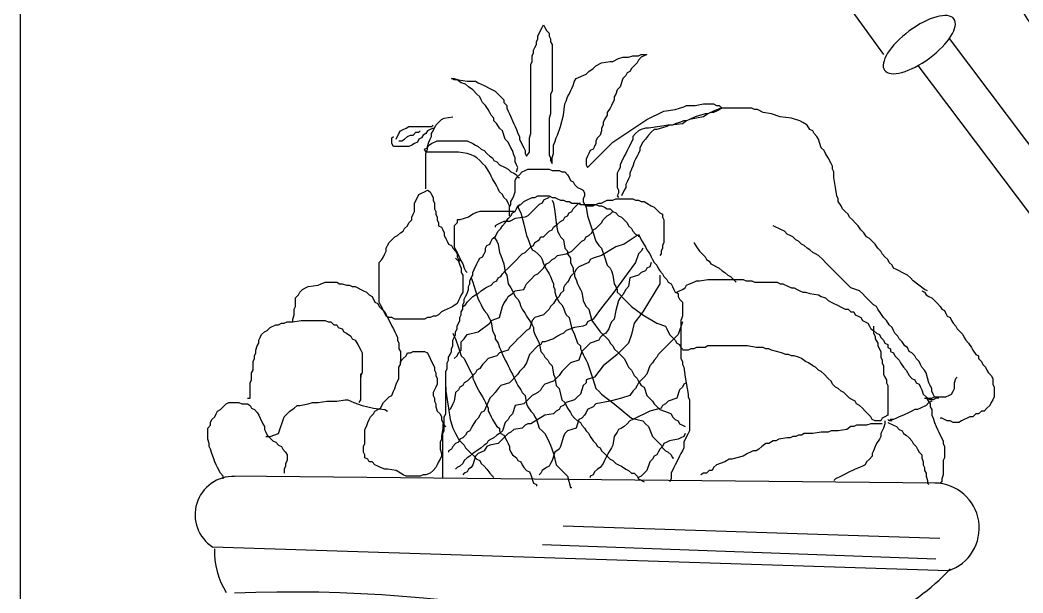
# Model space of a CAD drawing. Header units: millimetres. Extents: x 740 to 5908, y 1492 to 3373.
# Drawn here: x 5864.54 to 5878.74, y 2012.41 to 2020.53 of the extents above; entities that cross this region are included whole.
import ezdxf

# ---------------------------------------------------------------- set-up
doc = ezdxf.new("R2010")
doc.units = ezdxf.units.MM

# ---------------------------------------------------------------- blocks, each defined once
blk = doc.blocks.new('A$C538B1272')
for p, q in [((21.859, 49.687), (23.111, 52.919)), ((18.31, 42.39), (21.963, 50.104)), ((19.771, 48.019), (20.397, 50.521)), ((21.754, 46.873), (23.32, 49.479)), ((17.475, 42.599), (19.98, 48.541)), ((17.058, 42.911), (17.788, 47.185)), ((19.771, 42.182), (22.172, 46.873)), ((16.432, 42.703), (16.327, 45.1)), ((20.397, 41.973), (21.963, 44.579)), ((15.91, 42.494), (15.492, 44.162)), ((21.024, 41.243), (21.963, 42.182)), ((7.208, 17.027), (0, 0.584)), ((8.28, 16.929), (0.097, 0))]:
    blk.add_line(p, q)
for centre, radius, start, end in [((17.777, 41.988), 3.649, 160.2049, 211.2294), ((14.645, 41.967), 1.6, 290.14187, 43.81282), ((13.721, 43.064), 3.905, 311.3957, 0.99638), ((16.893, 41.573), 1.87, 131.58132, 224.11102), ((17.926, 40.954), 2.077, 98.95694, 210.28646), ((15.21, 43.378), 3.761, 285.79879, 338.94308), ((18.436, 40.589), 1.72, 78.9415, 198.4862), ((19.359, 40.827), 1.87, 131.58132, 224.11102), ((17.112, 41.221), 1.6, 290.14187, 43.81282), ((20.392, 40.208), 2.077, 98.95694, 210.28646), ((16.187, 42.317), 3.905, 311.3957, 0.99638), ((17.677, 42.631), 3.761, 285.79879, 338.94308), ((20.903, 39.842), 1.72, 78.9415, 198.4862), ((18.8, 44.305), 5.458, 285.86962, 325.88695), ((16.044, 39.513), 1.87, 131.58132, 224.11102), ((13.796, 39.907), 1.6, 290.14187, 43.81282), ((17.077, 38.894), 2.077, 98.95694, 210.28646), ((12.872, 41.004), 3.905, 311.3957, 0.99638), ((16.107, 38.757), 3.649, 160.2049, 211.2294), ((14.361, 41.318), 3.761, 285.79879, 338.94308), ((17.587, 38.529), 1.72, 78.9415, 198.4862), ((18.51, 38.767), 1.87, 131.58132, 224.11102), ((16.263, 39.161), 1.6, 290.14187, 43.81282), ((19.543, 38.148), 2.077, 98.95694, 210.28646), ((15.338, 40.257), 3.905, 311.3957, 0.99638), ((16.828, 40.571), 3.761, 285.79879, 338.94308), ((20.054, 37.782), 1.72, 78.9415, 198.4862), ((12.765, 37.514), 1.6, 290.14187, 43.81282), ((16.045, 36.501), 2.077, 98.95694, 210.28646), ((11.84, 38.611), 3.905, 311.3957, 0.99638), ((14.307, 37.864), 3.905, 311.3957, 0.99638), ((17.548, 41.282), 5.458, 285.86962, 325.88695), ((13.33, 38.925), 3.761, 285.79879, 338.94308), ((16.556, 36.136), 1.72, 78.9415, 198.4862), ((15.231, 36.767), 1.6, 290.14187, 43.81282), ((18.512, 35.755), 2.077, 98.95694, 210.28646), ((14.751, 35.734), 3.649, 160.2049, 211.2294), ((15.797, 38.178), 3.761, 285.79879, 338.94308), ((19.023, 35.389), 1.72, 78.9415, 198.4862), ((13.698, 34.393), 1.87, 131.58132, 224.11102), ((11.45, 34.787), 1.6, 290.14187, 43.81282), ((10.526, 35.884), 3.905, 311.3957, 0.99638), ((12.016, 36.198), 3.761, 285.79879, 338.94308), ((15.241, 33.409), 1.72, 78.9415, 198.4862), ((16.164, 33.646), 1.87, 131.58132, 224.11102), ((13.917, 34.04), 1.6, 290.14187, 43.81282), ((17.197, 33.028), 2.077, 98.95694, 210.28646), ((12.992, 35.137), 3.905, 311.3957, 0.99638), ((14.482, 35.451), 3.761, 285.79879, 338.94308), ((17.708, 32.662), 1.72, 78.9415, 198.4862), ((15.878, 37.737), 5.458, 285.86962, 325.88695), ((13.603, 32.502), 3.649, 160.2049, 211.2294), ((12.849, 32.333), 1.87, 131.58132, 224.11102), ((10.601, 32.727), 1.6, 290.14187, 43.81282), ((13.882, 31.714), 2.077, 98.95694, 210.28646), ((9.677, 33.824), 3.905, 311.3957, 0.99638), ((11.166, 34.138), 3.761, 285.79879, 338.94308), ((14.392, 31.349), 1.72, 78.9415, 198.4862), ((15.315, 31.586), 1.87, 131.58132, 224.11102), ((13.068, 31.98), 1.6, 290.14187, 43.81282), ((16.348, 30.968), 2.077, 98.95694, 210.28646), ((12.143, 33.077), 3.905, 311.3957, 0.99638), ((16.859, 30.602), 1.72, 78.9415, 198.4862), ((8.645, 31.431), 3.905, 311.3957, 0.99638), ((13.633, 33.391), 3.761, 285.79879, 338.94308), ((14.626, 34.714), 5.458, 285.86962, 325.88695), ((12.142, 29.792), 3.649, 160.2049, 211.2294), ((11.818, 29.94), 1.87, 131.58132, 224.11102), ((9.57, 30.334), 1.6, 290.14187, 43.81282), ((12.85, 29.321), 2.077, 98.95694, 210.28646), ((10.135, 31.745), 3.761, 285.79879, 338.94308), ((13.361, 28.956), 1.72, 78.9415, 198.4862), ((14.284, 29.193), 1.87, 131.58132, 224.11102), ((12.037, 29.587), 1.6, 290.14187, 43.81282), ((15.317, 28.574), 2.077, 98.95694, 210.28646), ((11.112, 30.684), 3.905, 311.3957, 0.99638), ((12.602, 30.998), 3.761, 285.79879, 338.94308), ((15.828, 28.209), 1.72, 78.9415, 198.4862), ((10.968, 27.88), 1.87, 131.58132, 224.11102), ((8.721, 28.274), 1.6, 290.14187, 43.81282), ((12.001, 27.261), 2.077, 98.95694, 210.28646), ((7.796, 29.371), 3.905, 311.3957, 0.99638), ((13.791, 32.421), 5.458, 285.86962, 325.88695), ((9.286, 29.685), 3.761, 285.79879, 338.94308), ((12.512, 26.896), 1.72, 78.9415, 198.4862), ((13.435, 27.133), 1.87, 131.58132, 224.11102), ((14.468, 26.515), 2.077, 98.95694, 210.28646), ((10.263, 28.624), 3.905, 311.3957, 0.99638), ((10.785, 26.769), 3.649, 160.2049, 211.2294), ((14.978, 26.149), 1.72, 78.9415, 198.4862), ((11.753, 28.938), 3.761, 285.79879, 338.94308), ((10.004, 25.218), 1.87, 131.58132, 224.11102), ((7.756, 25.612), 1.6, 290.14187, 43.81282), ((11.037, 24.6), 2.077, 98.95694, 210.28646), ((6.832, 26.709), 3.905, 311.3957, 0.99638), ((12.539, 29.398), 5.458, 285.86962, 325.88695), ((11.547, 24.234), 1.72, 78.9415, 198.4862), ((12.47, 24.472), 1.87, 131.58132, 224.11102), ((10.223, 24.866), 1.6, 290.14187, 43.81282), ((13.503, 23.853), 2.077, 98.95694, 210.28646), ((9.298, 25.962), 3.905, 311.3957, 0.99638), ((8.322, 27.023), 3.761, 285.79879, 338.94308), ((14.014, 23.487), 1.72, 78.9415, 198.4862), ((9.637, 23.537), 3.649, 160.2049, 211.2294), ((9.155, 23.158), 1.87, 131.58132, 224.11102), ((6.907, 23.552), 1.6, 290.14187, 43.81282), ((10.188, 22.54), 2.077, 98.95694, 210.28646), ((5.983, 24.649), 3.905, 311.3957, 0.99638), ((10.788, 26.276), 3.761, 285.79879, 338.94308), ((10.698, 22.174), 1.72, 78.9415, 198.4862), ((11.621, 22.412), 1.87, 131.58132, 224.11102), ((9.374, 22.806), 1.6, 290.14187, 43.81282), ((12.654, 21.793), 2.077, 98.95694, 210.28646), ((8.449, 23.903), 3.905, 311.3957, 0.99638), ((7.472, 24.963), 3.761, 285.79879, 338.94308), ((13.165, 21.427), 1.72, 78.9415, 198.4862), ((9.939, 24.216), 3.761, 285.79879, 338.94308), ((10.869, 25.853), 5.458, 285.86962, 325.88695), ((8.123, 20.765), 1.87, 131.58132, 224.11102), ((5.876, 21.159), 1.6, 290.14187, 43.81282), ((9.156, 20.146), 2.077, 98.95694, 210.28646), ((4.951, 22.256), 3.905, 311.3957, 0.99638), ((8.28, 20.514), 3.649, 160.2049, 211.2294), ((6.441, 22.57), 3.761, 285.79879, 338.94308), ((9.667, 19.781), 1.72, 78.9415, 198.4862), ((10.59, 20.019), 1.87, 131.58132, 224.11102), ((8.342, 20.413), 1.6, 290.14187, 43.81282), ((11.623, 19.4), 2.077, 98.95694, 210.28646), ((7.418, 21.509), 3.905, 311.3957, 0.99638), ((12.134, 19.034), 1.72, 78.9415, 198.4862), ((7.274, 18.705), 1.87, 131.58132, 224.11102), ((5.027, 19.099), 1.6, 290.14187, 43.81282), ((8.307, 18.086), 2.077, 98.95694, 210.28646), ((4.102, 20.196), 3.905, 311.3957, 0.99638), ((8.908, 21.823), 3.761, 285.79879, 338.94308), ((8.818, 17.721), 1.72, 78.9415, 198.4862), ((9.741, 17.959), 1.87, 131.58132, 224.11102), ((7.493, 18.353), 1.6, 290.14187, 43.81282), ((10.774, 17.34), 2.077, 98.95694, 210.28646), ((6.569, 19.449), 3.905, 311.3957, 0.99638), ((9.616, 22.83), 5.458, 285.86962, 325.88695), ((5.592, 20.51), 3.761, 285.79879, 338.94308), ((11.284, 16.974), 1.72, 78.9415, 198.4862), ((8.059, 19.763), 3.761, 285.79879, 338.94308)]:
    blk.add_arc(centre, radius, start, end)
blk = doc.blocks.new('A$C1CEA1915')
blk.add_blockref('A$C538B1272', (0, 0))

msp = doc.modelspace()

# ---------------------------------------------------------------- linework, layer by layer
for p, q in [((5875.601, 2021.664), (5876.769, 2020.04)), ((5864.535, 2020.434), (5864.535, 2001.999)), ((5877.7, 2020.266), (5882.366, 2014.072)), ((5877.256, 2019.884), (5881.85, 2013.786)), ((5877.521, 2013.969), (5867.552, 2014.065)), ((5877.568, 2013.183), (5872.229, 2013.357)), ((5877.689, 2012.727), (5867.265, 2013.062)), ((5877.51, 2012.891), (5871.937, 2013.095))]:
    msp.add_line(p, q)
for points in [[(5871.57, 2018.378), (5871.59, 2018.439), (5871.57, 2018.479), (5871.55, 2018.519), (5871.55, 2018.579), (5871.53, 2018.619), (5871.51, 2018.679), (5871.49, 2018.719), (5871.45, 2018.8), (5871.41, 2018.84), (5871.37, 2018.96), (5871.329, 2019), (5871.289, 2019.06), (5871.249, 2019.1), (5871.249, 2019.14), (5871.209, 2019.181), (5871.189, 2019.221), (5871.169, 2019.261), (5871.129, 2019.321), (5871.088, 2019.361), (5871.068, 2019.401), (5871.048, 2019.441), (5871.008, 2019.481), (5870.948, 2019.541), (5870.888, 2019.582), (5870.848, 2019.622), (5870.787, 2019.642), (5870.727, 2019.682), (5870.687, 2019.682), (5870.647, 2019.702), (5870.687, 2019.702), (5870.747, 2019.682), (5870.868, 2019.662), (5870.988, 2019.662), (5871.028, 2019.642), (5871.068, 2019.622), (5871.109, 2019.602), (5871.189, 2019.562), (5871.229, 2019.541), (5871.269, 2019.521), (5871.309, 2019.481), (5871.349, 2019.441), (5871.39, 2019.401), (5871.39, 2019.361), (5871.43, 2019.321), (5871.43, 2019.281), (5871.45, 2019.241), (5871.47, 2019.201), (5871.49, 2019.16), (5871.51, 2019.1), (5871.53, 2019.06), (5871.55, 2019.02), (5871.57, 2018.98), (5871.59, 2018.92), (5871.61, 2018.88), (5871.61, 2018.84), (5871.63, 2018.8), (5871.671, 2018.719), (5871.691, 2018.679), (5871.691, 2018.639), (5871.711, 2018.599), (5871.751, 2018.659), (5871.751, 2018.86), (5871.771, 2018.92), (5871.771, 2019.902), (5871.791, 2019.943), (5871.791, 2020.023), (5871.811, 2020.063), (5871.811, 2020.103), (5871.831, 2020.143), (5871.851, 2020.183), (5871.851, 2020.223), (5871.871, 2020.263), (5871.871, 2020.303), (5871.891, 2020.344), (5871.932, 2020.424), (5871.952, 2020.464), (5871.972, 2020.424), (5871.992, 2020.384), (5872.032, 2020.344), (5872.032, 2020.303), (5872.052, 2020.263), (5872.052, 2020.223), (5872.072, 2020.183), (5872.072, 2019.521), (5872.052, 2019.481), (5872.052, 2019.201), (5872.032, 2019.14), (5872.032, 2018.619), (5872.052, 2018.579), (5872.052, 2018.539), (5872.072, 2018.499), (5872.072, 2018.579), (5872.092, 2018.639), (5872.092, 2018.759), (5872.112, 2018.8), (5872.132, 2018.86), (5872.152, 2018.9), (5872.193, 2019.02), (5872.233, 2019.181), (5872.253, 2019.341), (5872.273, 2019.381), (5872.293, 2019.441), (5872.313, 2019.481), (5872.333, 2019.521), (5872.353, 2019.562), (5872.373, 2019.602), (5872.393, 2019.662), (5872.413, 2019.702), (5872.554, 2019.762), (5872.594, 2019.802), (5872.654, 2019.842), (5872.694, 2019.882), (5872.775, 2019.922), (5872.895, 2019.943), (5872.935, 2019.943), (5873.016, 2019.983), (5873.076, 2020.003), (5873.156, 2020.003), (5873.216, 2020.023), (5873.297, 2020.023), (5873.337, 2020.043), (5873.417, 2020.043), (5873.377, 2020.023), (5873.337, 2020.003), (5873.297, 2019.963), (5873.277, 2019.922), (5873.237, 2019.882), (5873.196, 2019.842), (5873.176, 2019.802), (5873.136, 2019.782), (5873.116, 2019.742), (5873.076, 2019.702), (5873.036, 2019.582), (5872.996, 2019.541), (5872.976, 2019.481), (5872.955, 2019.441), (5872.955, 2019.401), (5872.915, 2019.321), (5872.895, 2019.281), (5872.855, 2019.221), (5872.855, 2019.181), (5872.815, 2019.12), (5872.795, 2019.08), (5872.795, 2019.04), (5872.775, 2019), (5872.775, 2018.96), (5872.755, 2018.9), (5872.715, 2018.86), (5872.694, 2018.82), (5872.694, 2018.779), (5872.674, 2018.739), (5872.654, 2018.699), (5872.614, 2018.679), (5872.594, 2018.639), (5872.574, 2018.599), (5872.554, 2018.559), (5872.554, 2018.479), (5872.574, 2018.439), (5872.614, 2018.479), (5872.654, 2018.519), (5872.775, 2018.639), (5872.815, 2018.679), (5872.935, 2018.8), (5873.176, 2018.96), (5873.417, 2019.12), (5873.658, 2019.241), (5873.819, 2019.261), (5873.939, 2019.301), (5873.979, 2019.321), (5874.1, 2019.321), (5874.22, 2019.341), (5874.361, 2019.341), (5874.401, 2019.321), (5874.441, 2019.321), (5874.481, 2019.281), (5874.401, 2019.241), (5874.361, 2019.221), (5874.321, 2019.221), (5874.28, 2019.201), (5874.22, 2019.16), (5874.019, 2019.12), (5873.979, 2019.1), (5873.919, 2019.06), (5873.758, 2019.04), (5873.718, 2019.04), (5873.598, 2019.02), (5873.437, 2019), (5873.397, 2019), (5873.337, 2018.98), (5873.297, 2018.96), (5873.257, 2018.92), (5873.216, 2018.88), (5873.216, 2018.84), (5873.196, 2018.8), (5873.156, 2018.719), (5873.136, 2018.679), (5873.116, 2018.639), (5873.096, 2018.599), (5873.056, 2018.519), (5873.036, 2018.479), (5873.036, 2018.439), (5873.016, 2018.398), (5872.996, 2018.358), (5872.996, 2018.158), (5873.016, 2018.118), (5873.016, 2018.078), (5872.996, 2018.038), (5873.016, 2018.017)], [(5877.392, 2016.694), (5877.352, 2016.714), (5877.191, 2016.834), (5877.151, 2016.875), (5877.111, 2016.915), (5877.071, 2016.935), (5877.031, 2016.955), (5876.991, 2016.975), (5876.951, 2016.995), (5876.91, 2017.015), (5876.89, 2017.055), (5876.85, 2017.095), (5876.83, 2017.135), (5876.79, 2017.175), (5876.75, 2017.215), (5876.73, 2017.256), (5876.69, 2017.296), (5876.649, 2017.356), (5876.569, 2017.436), (5876.529, 2017.456), (5876.489, 2017.516), (5876.449, 2017.556), (5876.408, 2017.616), (5876.368, 2017.657), (5876.328, 2017.697), (5876.288, 2017.737), (5876.268, 2017.777), (5876.228, 2017.817), (5876.188, 2017.857), (5876.168, 2017.897), (5876.127, 2017.957), (5876.127, 2017.997), (5876.107, 2018.038), (5876.087, 2018.158), (5876.067, 2018.298), (5876.067, 2018.378), (5876.047, 2018.419), (5876.047, 2018.459), (5876.027, 2018.499), (5875.987, 2018.579), (5875.947, 2018.639), (5875.927, 2018.679), (5875.887, 2018.719), (5875.846, 2018.84), (5875.826, 2018.88), (5875.786, 2018.92), (5875.766, 2018.96), (5875.726, 2018.98), (5875.686, 2019.04), (5875.626, 2019.08), (5875.585, 2019.1), (5875.465, 2019.14), (5875.304, 2019.16), (5875.184, 2019.201), (5875.063, 2019.221), (5874.983, 2019.261), (5874.943, 2019.261), (5874.903, 2019.281), (5874.461, 2019.281), (5874.421, 2019.261), (5874.361, 2019.241), (5874.28, 2019.201), (5874.24, 2019.201), (5874.1, 2019.16), (5874.019, 2019.12), (5873.979, 2019.1), (5873.939, 2019.1), (5873.879, 2019.08), (5873.819, 2019.06), (5873.779, 2019.04), (5873.738, 2019.04), (5873.698, 2019.02), (5873.558, 2018.98), (5873.518, 2018.98), (5873.477, 2018.94), (5873.437, 2018.9), (5873.397, 2018.84), (5873.357, 2018.8), (5873.317, 2018.719), (5873.317, 2018.679), (5873.297, 2018.639), (5873.277, 2018.599), (5873.257, 2018.559), (5873.237, 2018.519), (5873.216, 2018.459), (5873.196, 2018.419), (5873.176, 2018.358), (5873.176, 2018.318), (5873.156, 2018.278), (5873.136, 2018.238), (5873.116, 2018.198), (5873.116, 2018.158), (5873.096, 2018.118), (5873.056, 2018.038)], [(5869.864, 2018.84), (5869.904, 2018.92), (5869.924, 2018.96), (5869.964, 2018.98), (5870.004, 2019), (5870.045, 2019.02), (5870.366, 2019.02), (5870.386, 2019.04)], [(5870.285, 2018.138), (5870.285, 2018.639), (5870.306, 2018.699), (5870.306, 2018.739), (5870.326, 2018.8), (5870.346, 2018.84), (5870.366, 2018.88), (5870.366, 2018.92), (5870.386, 2018.96), (5870.426, 2019.04), (5870.466, 2019.08), (5870.506, 2019.12), (5870.546, 2019.14), (5870.667, 2019.16)], [(5870.386, 2019), (5870.346, 2018.98), (5870.306, 2018.96), (5870.285, 2018.92), (5870.245, 2018.9), (5870.225, 2018.86), (5870.185, 2018.84), (5870.165, 2018.8), (5870.125, 2018.779), (5870.085, 2018.759), (5870.045, 2018.739), (5869.824, 2018.739), (5869.804, 2018.779), (5869.804, 2018.86), (5869.824, 2018.88)], [(5869.904, 2018.82), (5869.944, 2018.82), (5869.984, 2018.84), (5870.024, 2018.88), (5870.065, 2018.9), (5870.105, 2018.9), (5870.145, 2018.94), (5870.185, 2018.94), (5870.205, 2018.96)], [(5871.47, 2017.857), (5871.47, 2017.897), (5871.45, 2017.937), (5871.43, 2017.977), (5871.39, 2018.017), (5871.37, 2018.058), (5871.329, 2018.098), (5871.309, 2018.138), (5871.289, 2018.178), (5871.269, 2018.218), (5871.229, 2018.278), (5871.209, 2018.318), (5871.189, 2018.358), (5871.169, 2018.398), (5871.129, 2018.459), (5871.088, 2018.499), (5871.048, 2018.539), (5871.008, 2018.579), (5870.968, 2018.599), (5870.928, 2018.619), (5870.868, 2018.639), (5870.747, 2018.659), (5870.285, 2018.659), (5870.265, 2018.699), (5870.306, 2018.719), (5870.326, 2018.759), (5870.366, 2018.779), (5870.446, 2018.82), (5870.868, 2018.82), (5870.948, 2018.779), (5870.988, 2018.759), (5871.028, 2018.739), (5871.068, 2018.699), (5871.109, 2018.679), (5871.149, 2018.639), (5871.189, 2018.599), (5871.229, 2018.579), (5871.249, 2018.539), (5871.289, 2018.519), (5871.329, 2018.479), (5871.41, 2018.439), (5871.45, 2018.419), (5871.49, 2018.378), (5871.53, 2018.358), (5871.57, 2018.338), (5871.59, 2018.298), (5871.61, 2018.298)], [(5871.47, 2017.757), (5871.47, 2017.877), (5871.49, 2017.917), (5871.49, 2017.957), (5871.51, 2017.997), (5871.53, 2018.038), (5871.55, 2018.098), (5871.55, 2018.258), (5871.57, 2018.298), (5871.61, 2018.338), (5871.651, 2018.378), (5871.691, 2018.398), (5871.731, 2018.419), (5872.032, 2018.419), (5872.072, 2018.398), (5872.173, 2018.398), (5872.213, 2018.378), (5872.253, 2018.378), (5872.293, 2018.338), (5872.313, 2018.298), (5872.333, 2018.258), (5872.373, 2018.238), (5872.393, 2018.198), (5872.434, 2018.158), (5872.474, 2018.138), (5872.514, 2018.118), (5872.534, 2018.078), (5872.534, 2018.038), (5872.514, 2017.997), (5872.514, 2017.957), (5872.534, 2017.917), (5872.574, 2017.897), (5872.654, 2017.897), (5872.694, 2017.917), (5872.735, 2017.937), (5872.775, 2017.937), (5872.815, 2017.957), (5872.855, 2017.977), (5872.935, 2017.977), (5872.976, 2017.997), (5873.216, 2017.997), (5873.257, 2017.977), (5873.297, 2017.977), (5873.337, 2017.957), (5873.377, 2017.957), (5873.417, 2017.937), (5873.477, 2017.897), (5873.518, 2017.877), (5873.598, 2017.797), (5873.638, 2017.777), (5873.638, 2017.737), (5873.658, 2017.697), (5873.658, 2017.376), (5873.638, 2017.336), (5873.638, 2017.296), (5873.618, 2017.256), (5873.618, 2017.215), (5873.598, 2017.195)], [(5870.707, 2017.155), (5870.747, 2017.115), (5870.767, 2017.055), (5870.787, 2017.015), (5870.787, 2016.955), (5870.807, 2016.915), (5870.807, 2016.674), (5870.787, 2016.634), (5870.767, 2016.594), (5870.747, 2016.554), (5870.727, 2016.514), (5870.667, 2016.473), (5870.627, 2016.453), (5870.587, 2016.433), (5870.546, 2016.413), (5870.506, 2016.393), (5870.466, 2016.353), (5870.426, 2016.333), (5870.386, 2016.333), (5870.346, 2016.313), (5870.306, 2016.313), (5870.265, 2016.293), (5869.844, 2016.293), (5869.804, 2016.313), (5869.763, 2016.313), (5869.723, 2016.333), (5869.703, 2016.373), (5869.683, 2016.413), (5869.643, 2016.494), (5869.623, 2016.534), (5869.623, 2017.095), (5869.663, 2017.135), (5869.683, 2017.175), (5869.703, 2017.215), (5869.723, 2017.256), (5869.723, 2017.296), (5869.743, 2017.336), (5869.763, 2017.376), (5869.804, 2017.416), (5869.844, 2017.456), (5869.884, 2017.476), (5869.924, 2017.516), (5869.964, 2017.536), (5869.984, 2017.576), (5870.024, 2017.616), (5870.045, 2017.657), (5870.085, 2017.697), (5870.085, 2017.737), (5870.105, 2017.777), (5870.125, 2017.817), (5870.125, 2017.937), (5870.165, 2018.017), (5870.185, 2018.058), (5870.225, 2018.078), (5870.265, 2018.098), (5870.306, 2018.118), (5870.346, 2018.098), (5870.366, 2018.058), (5870.386, 2018.017), (5870.386, 2017.977), (5870.406, 2017.937), (5870.406, 2017.857), (5870.426, 2017.817), (5870.426, 2017.777), (5870.446, 2017.737), (5870.446, 2017.697), (5870.466, 2017.657), (5870.466, 2017.616), (5870.506, 2017.596), (5870.526, 2017.556), (5870.546, 2017.516), (5870.546, 2017.476), (5870.566, 2017.436), (5870.587, 2017.396), (5870.607, 2017.356), (5870.647, 2017.336), (5870.667, 2017.296), (5870.707, 2017.256), (5870.727, 2017.215), (5870.727, 2017.175), (5870.747, 2017.135), (5870.767, 2017.115)], [(5870.526, 2014.047), (5870.526, 2014.669), (5870.546, 2014.709), (5870.546, 2014.909), (5870.566, 2014.949), (5870.566, 2015.551), (5870.587, 2015.591), (5870.587, 2015.671), (5870.607, 2015.711), (5870.607, 2015.752), (5870.627, 2015.792), (5870.647, 2015.832), (5870.647, 2015.872), (5870.667, 2015.912), (5870.667, 2015.992), (5870.687, 2016.032), (5870.707, 2016.072), (5870.707, 2016.113), (5870.727, 2016.153), (5870.727, 2016.193), (5870.767, 2016.273), (5870.767, 2016.313), (5870.787, 2016.353), (5870.787, 2016.393), (5870.807, 2016.433), (5870.807, 2016.494), (5870.827, 2016.534), (5870.827, 2016.574), (5870.848, 2016.614), (5870.868, 2016.654), (5870.888, 2016.714), (5870.888, 2016.754), (5870.908, 2016.794), (5870.908, 2016.834), (5870.928, 2016.875), (5870.948, 2016.915), (5870.948, 2016.955), (5870.968, 2016.995), (5871.008, 2017.075), (5871.028, 2017.115), (5871.048, 2017.155), (5871.088, 2017.175), (5871.109, 2017.215), (5871.129, 2017.256), (5871.129, 2017.296), (5871.149, 2017.336), (5871.189, 2017.356), (5871.209, 2017.396), (5871.229, 2017.436), (5871.269, 2017.456), (5871.309, 2017.536), (5871.349, 2017.576), (5871.37, 2017.616), (5871.41, 2017.657), (5871.45, 2017.717), (5871.49, 2017.757), (5871.51, 2017.797), (5871.55, 2017.817), (5871.57, 2017.857), (5871.59, 2017.897), (5871.63, 2017.917), (5871.671, 2017.957), (5871.711, 2017.977), (5871.791, 2018.017), (5871.831, 2018.017), (5871.871, 2018.038), (5872.032, 2018.038), (5872.072, 2018.017), (5872.112, 2018.017), (5872.152, 2017.997), (5872.193, 2017.977), (5872.233, 2017.977), (5872.273, 2017.957), (5872.313, 2017.957), (5872.353, 2017.937), (5872.434, 2017.937), (5872.474, 2017.917), (5872.694, 2017.917), (5872.735, 2017.897), (5872.775, 2017.897), (5872.815, 2017.877), (5872.855, 2017.857), (5872.895, 2017.857), (5872.935, 2017.817), (5872.976, 2017.797), (5873.016, 2017.757), (5873.056, 2017.737), (5873.096, 2017.697), (5873.136, 2017.657), (5873.156, 2017.616), (5873.196, 2017.576), (5873.216, 2017.536), (5873.257, 2017.496), (5873.297, 2017.476), (5873.297, 2017.456)], [(5870.807, 2016.473), (5870.848, 2016.494), (5870.868, 2016.534), (5870.948, 2016.614), (5870.988, 2016.634), (5871.028, 2016.654), (5871.068, 2016.694), (5871.129, 2016.734), (5871.169, 2016.754), (5871.209, 2016.774), (5871.249, 2016.814), (5871.289, 2016.834), (5871.309, 2016.875), (5871.349, 2016.895), (5871.37, 2016.935), (5871.41, 2016.975), (5871.45, 2017.015), (5871.53, 2017.095), (5871.651, 2017.215), (5871.691, 2017.235), (5871.771, 2017.316), (5871.811, 2017.336), (5871.831, 2017.376), (5871.891, 2017.416), (5871.912, 2017.456), (5871.952, 2017.456), (5872.032, 2017.536), (5872.072, 2017.556), (5872.092, 2017.596), (5872.152, 2017.637), (5872.193, 2017.677), (5872.233, 2017.697), (5872.253, 2017.737), (5872.293, 2017.757), (5872.313, 2017.797), (5872.353, 2017.817), (5872.373, 2017.857), (5872.413, 2017.897), (5872.454, 2017.937), (5872.474, 2017.937)], [(5872.032, 2018.017), (5871.952, 2017.977), (5871.932, 2017.937), (5871.891, 2017.917), (5871.851, 2017.877), (5871.811, 2017.837), (5871.771, 2017.797), (5871.731, 2017.757), (5871.691, 2017.737), (5871.55, 2017.717), (5871.47, 2017.677), (5871.39, 2017.677), (5871.349, 2017.657), (5871.309, 2017.637), (5871.269, 2017.616), (5871.269, 2017.596)], [(5871.61, 2017.917), (5871.59, 2017.877), (5871.63, 2017.797), (5871.671, 2017.637), (5871.711, 2017.476), (5871.731, 2017.436), (5871.771, 2017.316), (5871.791, 2017.276), (5871.831, 2017.256), (5871.871, 2017.215), (5871.912, 2017.175), (5871.932, 2017.135), (5871.952, 2017.075), (5871.992, 2016.995), (5872.032, 2016.935), (5872.052, 2016.895), (5872.072, 2016.834), (5872.092, 2016.794), (5872.092, 2016.754), (5872.112, 2016.714), (5872.112, 2016.674), (5872.132, 2016.614), (5872.173, 2016.534), (5872.213, 2016.494), (5872.233, 2016.453), (5872.253, 2016.393), (5872.273, 2016.353), (5872.313, 2016.313), (5872.353, 2016.153), (5872.393, 2016.072), (5872.434, 2015.952), (5872.474, 2015.912), (5872.474, 2015.872), (5872.494, 2015.832), (5872.514, 2015.792), (5872.534, 2015.752), (5872.554, 2015.711), (5872.574, 2015.671), (5872.654, 2015.431), (5872.694, 2015.31), (5872.735, 2015.27), (5872.775, 2015.23), (5872.955, 2015.09), (5873.196, 2014.889), (5873.357, 2014.849), (5873.397, 2014.809), (5873.437, 2014.769), (5873.498, 2014.629), (5873.618, 2014.508), (5873.638, 2014.468), (5873.678, 2014.428), (5873.718, 2014.408), (5873.758, 2014.368), (5873.779, 2014.328), (5873.799, 2014.328)], [(5872.072, 2017.977), (5872.092, 2017.937), (5872.112, 2017.817), (5872.132, 2017.657), (5872.152, 2017.536), (5872.173, 2017.496), (5872.193, 2017.456), (5872.233, 2017.416), (5872.253, 2017.296), (5872.293, 2017.256), (5872.293, 2017.215), (5872.333, 2017.155), (5872.333, 2017.095), (5872.373, 2017.015), (5872.373, 2016.975), (5872.393, 2016.935), (5872.393, 2016.895), (5872.413, 2016.854), (5872.434, 2016.794), (5872.454, 2016.754), (5872.474, 2016.714), (5872.494, 2016.674), (5872.514, 2016.554), (5872.534, 2016.514), (5872.554, 2016.473), (5872.594, 2016.433), (5872.634, 2016.273), (5872.755, 2016.113), (5872.875, 2015.992), (5872.895, 2015.952), (5872.935, 2015.912), (5872.955, 2015.872), (5873.016, 2015.812), (5873.056, 2015.772), (5873.096, 2015.732), (5873.116, 2015.691), (5873.136, 2015.651), (5873.156, 2015.611), (5873.196, 2015.571), (5873.237, 2015.491), (5873.277, 2015.451), (5873.297, 2015.411), (5873.337, 2015.351), (5873.377, 2015.33), (5873.417, 2015.21), (5873.498, 2015.13), (5873.518, 2015.09), (5873.598, 2015.01), (5873.718, 2014.97), (5873.758, 2014.949), (5873.779, 2014.909), (5873.819, 2014.869), (5873.859, 2014.849), (5873.879, 2014.809), (5873.919, 2014.789), (5873.959, 2014.769)], [(5872.534, 2017.917), (5872.554, 2017.877), (5872.574, 2017.757), (5872.654, 2017.516), (5872.694, 2017.396), (5872.735, 2017.336), (5872.775, 2017.296), (5872.815, 2017.175), (5872.855, 2017.055), (5872.895, 2017.015), (5872.915, 2016.975), (5872.935, 2016.915), (5872.955, 2016.794), (5872.976, 2016.754), (5872.996, 2016.714), (5872.996, 2016.674), (5873.036, 2016.634), (5873.076, 2016.594), (5873.196, 2016.473), (5873.357, 2016.353), (5873.558, 2016.233), (5873.678, 2016.193), (5873.698, 2016.153), (5873.738, 2016.072), (5873.779, 2016.032), (5873.819, 2015.992), (5873.839, 2015.952), (5873.879, 2015.932), (5873.899, 2015.892), (5873.919, 2015.872)], [(5870.687, 2015.732), (5870.727, 2015.772), (5870.747, 2015.812), (5870.787, 2015.852), (5870.787, 2015.972), (5870.827, 2016.012), (5870.868, 2016.072), (5871.028, 2016.113), (5871.189, 2016.233), (5871.209, 2016.273), (5871.329, 2016.313), (5871.37, 2016.473), (5871.39, 2016.514), (5871.43, 2016.574), (5871.45, 2016.614), (5871.51, 2016.654), (5871.55, 2016.694), (5871.671, 2016.714), (5871.691, 2016.754), (5871.711, 2016.794), (5871.771, 2016.854), (5871.831, 2016.915), (5871.871, 2016.935), (5871.912, 2016.975), (5871.952, 2017.015), (5871.992, 2017.075), (5872.032, 2017.095), (5872.072, 2017.135), (5872.112, 2017.155), (5872.152, 2017.195), (5872.273, 2017.215), (5872.313, 2017.235), (5872.353, 2017.256), (5872.413, 2017.316), (5872.454, 2017.356), (5872.494, 2017.396), (5872.534, 2017.416), (5872.554, 2017.456), (5872.594, 2017.476), (5872.634, 2017.516), (5872.654, 2017.556), (5872.694, 2017.576), (5872.775, 2017.657), (5872.795, 2017.697), (5872.855, 2017.757), (5872.895, 2017.777), (5872.935, 2017.817)], [(5871.55, 2017.817), (5871.048, 2017.817), (5870.988, 2017.797), (5870.948, 2017.777), (5870.888, 2017.737), (5870.767, 2017.697), (5870.727, 2017.697), (5870.727, 2017.657), (5870.687, 2017.616), (5870.687, 2017.316), (5870.707, 2017.276), (5870.727, 2017.235), (5870.747, 2017.195), (5870.787, 2017.115), (5870.807, 2017.075), (5870.827, 2017.015), (5870.848, 2016.975), (5870.868, 2016.955)], [(5877.493, 2015.19), (5877.472, 2015.23), (5877.452, 2015.27), (5877.452, 2015.31), (5877.432, 2015.351), (5877.412, 2015.391), (5877.372, 2015.531), (5877.352, 2015.571), (5877.312, 2015.611), (5877.292, 2015.651), (5877.272, 2015.691), (5877.232, 2015.732), (5877.211, 2015.772), (5877.171, 2015.812), (5877.131, 2015.832), (5877.111, 2015.892), (5877.071, 2015.912), (5877.031, 2015.972), (5876.991, 2016.012), (5876.971, 2016.052), (5876.93, 2016.092), (5876.91, 2016.133), (5876.89, 2016.173), (5876.85, 2016.213), (5876.81, 2016.273), (5876.77, 2016.313), (5876.73, 2016.373), (5876.69, 2016.433), (5876.669, 2016.473), (5876.629, 2016.494), (5876.589, 2016.534), (5876.549, 2016.574), (5876.509, 2016.614), (5876.469, 2016.654), (5876.429, 2016.694), (5876.308, 2016.734), (5876.188, 2016.854), (5876.147, 2016.895), (5876.107, 2016.935), (5875.987, 2017.055), (5875.947, 2017.095), (5875.907, 2017.135), (5875.846, 2017.195), (5875.806, 2017.215), (5875.766, 2017.235), (5875.726, 2017.276), (5875.686, 2017.296), (5875.646, 2017.336), (5875.605, 2017.356), (5875.565, 2017.396), (5875.525, 2017.416), (5875.485, 2017.456), (5875.445, 2017.476), (5875.405, 2017.496), (5875.365, 2017.536), (5875.324, 2017.556), (5875.284, 2017.576), (5875.244, 2017.596), (5875.204, 2017.616)], [(5873.277, 2017.476), (5873.096, 2017.356), (5872.976, 2017.316), (5872.775, 2017.195), (5872.654, 2017.155), (5872.614, 2017.135), (5872.594, 2017.095), (5872.454, 2017.035), (5872.413, 2016.995), (5872.393, 2016.955), (5872.333, 2016.895), (5872.313, 2016.854), (5872.293, 2016.814), (5872.253, 2016.774), (5872.233, 2016.734), (5872.233, 2016.694), (5872.193, 2016.654), (5872.173, 2016.614), (5872.132, 2016.574), (5872.092, 2016.514), (5872.052, 2016.473), (5872.032, 2016.433), (5871.992, 2016.393), (5871.952, 2016.353), (5871.831, 2016.313), (5871.791, 2016.273), (5871.751, 2016.153), (5871.711, 2016.133), (5871.671, 2016.092), (5871.63, 2016.052), (5871.59, 2016.012), (5871.55, 2015.972), (5871.51, 2015.932), (5871.47, 2015.892), (5871.45, 2015.852), (5871.329, 2015.812), (5871.289, 2015.772), (5871.169, 2015.732), (5871.129, 2015.691), (5871.088, 2015.651), (5871.048, 2015.591), (5871.008, 2015.571), (5870.988, 2015.531), (5870.948, 2015.491), (5870.908, 2015.451), (5870.868, 2015.411), (5870.827, 2015.391), (5870.807, 2015.351), (5870.767, 2015.33), (5870.747, 2015.29), (5870.707, 2015.25), (5870.687, 2015.13), (5870.667, 2015.09), (5870.627, 2015.01), (5870.607, 2015.01)], [(5873.297, 2017.496), (5873.317, 2017.456), (5873.337, 2017.416), (5873.357, 2017.376), (5873.397, 2017.316), (5873.417, 2017.276), (5873.457, 2017.215), (5873.477, 2017.175), (5873.498, 2017.135), (5873.518, 2017.095), (5873.558, 2017.055), (5873.578, 2017.015), (5873.598, 2016.975), (5873.638, 2016.935), (5873.658, 2016.895), (5873.698, 2016.854), (5873.718, 2016.814), (5873.758, 2016.794), (5873.779, 2016.754), (5873.799, 2016.714), (5873.819, 2016.674), (5873.859, 2016.654), (5873.859, 2016.614), (5873.879, 2016.574), (5873.919, 2016.534), (5873.919, 2016.333), (5873.899, 2016.273), (5873.899, 2015.732), (5873.919, 2015.691), (5873.919, 2015.651), (5873.939, 2015.611), (5873.959, 2015.471), (5873.999, 2015.23), (5873.999, 2015.19), (5874.019, 2015.15), (5874.019, 2014.709), (5873.999, 2014.669), (5873.979, 2014.629), (5873.939, 2014.548), (5873.939, 2014.468), (5873.919, 2014.428), (5873.899, 2014.388), (5873.879, 2014.348), (5873.859, 2014.308), (5873.819, 2014.228), (5873.799, 2014.188), (5873.758, 2014.107), (5873.758, 2014.027), (5873.738, 2013.987)], [(5871.249, 2017.456), (5871.289, 2017.396), (5871.309, 2017.356), (5871.329, 2017.235), (5871.349, 2017.195), (5871.39, 2017.075), (5871.41, 2016.955), (5871.43, 2016.915), (5871.45, 2016.794), (5871.49, 2016.734), (5871.53, 2016.654), (5871.55, 2016.614), (5871.59, 2016.574), (5871.61, 2016.534), (5871.63, 2016.473), (5871.651, 2016.433), (5871.691, 2016.373), (5871.711, 2016.333), (5871.751, 2016.273), (5871.791, 2016.213), (5871.811, 2016.173), (5871.811, 2016.133), (5871.831, 2016.072), (5871.851, 2016.032), (5871.891, 2015.952), (5871.912, 2015.832), (5871.952, 2015.792), (5871.972, 2015.752), (5872.012, 2015.711), (5872.032, 2015.671), (5872.072, 2015.631), (5872.092, 2015.511), (5872.112, 2015.471), (5872.132, 2015.351), (5872.173, 2015.31), (5872.213, 2015.15), (5872.253, 2015.11), (5872.293, 2015.03), (5872.333, 2014.97), (5872.353, 2014.929), (5872.393, 2014.889), (5872.434, 2014.849), (5872.474, 2014.829), (5872.494, 2014.789), (5872.534, 2014.749), (5872.554, 2014.709), (5872.594, 2014.669), (5872.614, 2014.629), (5872.654, 2014.568), (5872.694, 2014.528), (5872.715, 2014.488), (5872.755, 2014.468), (5872.775, 2014.428), (5872.815, 2014.388), (5872.855, 2014.348), (5872.895, 2014.308), (5872.935, 2014.288), (5872.976, 2014.248), (5873.016, 2014.228), (5873.056, 2014.208), (5873.116, 2014.167), (5873.156, 2014.147), (5873.196, 2014.107), (5873.237, 2014.107), (5873.277, 2014.067), (5873.297, 2014.027), (5873.377, 2013.987)], [(5874.08, 2017.376), (5874.12, 2017.316), (5874.16, 2017.256), (5874.2, 2017.215), (5874.24, 2017.175), (5874.26, 2017.135), (5874.301, 2017.115), (5874.321, 2017.075), (5874.361, 2017.055), (5874.401, 2017.035), (5874.441, 2017.015), (5874.481, 2016.975), (5874.521, 2016.955), (5874.562, 2016.915), (5874.602, 2016.895), (5874.642, 2016.854), (5874.682, 2016.814)], [(5873.357, 2017.296), (5873.337, 2017.256), (5873.297, 2017.215), (5873.257, 2017.095), (5873.136, 2016.935), (5872.935, 2016.654), (5872.775, 2016.453), (5872.654, 2016.293), (5872.614, 2016.273), (5872.574, 2016.253), (5872.554, 2016.213), (5872.514, 2016.193), (5872.393, 2016.173), (5872.273, 2016.133), (5872.233, 2016.092), (5872.193, 2016.072), (5872.152, 2016.052), (5872.092, 2016.012), (5871.972, 2015.972), (5871.932, 2015.972), (5871.912, 2015.932), (5871.871, 2015.912), (5871.751, 2015.792), (5871.711, 2015.671), (5871.671, 2015.611), (5871.61, 2015.551), (5871.59, 2015.511), (5871.47, 2015.391), (5871.349, 2015.351), (5871.309, 2015.31), (5871.269, 2015.25), (5871.229, 2015.21), (5871.189, 2015.17), (5871.129, 2015.03), (5871.109, 2014.99), (5871.068, 2014.97), (5871.048, 2014.929), (5871.028, 2014.889), (5870.988, 2014.849), (5870.948, 2014.789), (5870.928, 2014.749), (5870.908, 2014.709), (5870.868, 2014.689), (5870.848, 2014.649), (5870.807, 2014.609), (5870.767, 2014.589), (5870.747, 2014.548), (5870.707, 2014.528), (5870.667, 2014.488), (5870.647, 2014.448), (5870.607, 2014.428), (5870.607, 2014.408)], [(5873.477, 2017.095), (5873.457, 2017.035), (5873.417, 2017.015), (5873.397, 2016.975), (5873.337, 2016.955), (5873.297, 2016.915), (5873.176, 2016.875), (5873.156, 2016.754), (5873.116, 2016.714), (5873.076, 2016.634), (5873.036, 2016.594), (5873.016, 2016.554), (5872.976, 2016.413), (5872.955, 2016.293), (5872.915, 2016.253), (5872.895, 2016.213), (5872.875, 2016.153), (5872.835, 2016.092), (5872.795, 2016.072), (5872.755, 2016.032), (5872.735, 2015.992), (5872.614, 2015.952), (5872.574, 2015.912), (5872.534, 2015.872), (5872.494, 2015.832), (5872.454, 2015.711), (5872.333, 2015.671), (5872.293, 2015.631), (5872.253, 2015.591), (5872.213, 2015.551), (5872.173, 2015.491), (5872.132, 2015.451), (5872.092, 2015.411), (5871.972, 2015.371), (5871.932, 2015.33), (5871.912, 2015.29), (5871.871, 2015.25), (5871.831, 2015.23), (5871.791, 2015.21), (5871.711, 2015.13), (5871.671, 2015.09), (5871.55, 2015.07), (5871.51, 2014.949), (5871.47, 2014.909), (5871.45, 2014.869), (5871.41, 2014.829), (5871.37, 2014.709), (5871.329, 2014.669), (5871.289, 2014.649), (5871.249, 2014.609), (5871.209, 2014.589), (5871.169, 2014.568), (5871.149, 2014.528), (5871.109, 2014.508), (5871.068, 2014.468), (5871.008, 2014.428), (5870.948, 2014.388), (5870.908, 2014.348), (5870.868, 2014.328), (5870.827, 2014.288), (5870.807, 2014.248), (5870.767, 2014.208), (5870.727, 2014.188), (5870.707, 2014.167)], [(5873.598, 2016.915), (5873.598, 2016.794), (5873.357, 2016.393), (5873.237, 2016.233), (5873.196, 2016.072), (5873.156, 2015.952), (5872.996, 2015.792), (5872.795, 2015.631), (5872.674, 2015.471), (5872.554, 2015.431), (5872.554, 2015.391), (5872.514, 2015.351), (5872.474, 2015.23), (5872.434, 2015.19), (5872.393, 2015.15), (5872.273, 2015.11), (5872.233, 2015.07), (5872.193, 2015.05), (5872.173, 2015.01), (5872.132, 2014.99), (5872.092, 2014.949), (5871.972, 2014.929), (5871.771, 2014.809), (5871.731, 2014.809), (5871.691, 2014.789), (5871.651, 2014.749), (5871.53, 2014.729), (5871.49, 2014.689), (5871.45, 2014.669), (5871.41, 2014.629), (5871.37, 2014.589), (5871.309, 2014.528), (5871.189, 2014.508), (5871.149, 2014.488), (5871.109, 2014.428), (5871.068, 2014.408), (5871.028, 2014.388), (5870.988, 2014.348), (5870.948, 2014.228), (5870.928, 2014.188), (5870.888, 2014.167), (5870.868, 2014.127), (5870.827, 2014.107), (5870.807, 2014.087)], [(5868.398, 2016.253), (5868.398, 2016.293), (5868.418, 2016.353), (5868.418, 2016.433), (5868.438, 2016.473), (5868.438, 2016.594), (5868.479, 2016.634), (5868.499, 2016.674), (5868.539, 2016.714), (5868.579, 2016.734), (5868.619, 2016.754), (5868.76, 2016.774), (5868.8, 2016.794), (5868.86, 2016.814), (5869.021, 2016.814), (5869.061, 2016.794), (5869.101, 2016.794), (5869.161, 2016.774), (5869.201, 2016.774), (5869.242, 2016.754), (5869.282, 2016.754), (5869.322, 2016.734), (5869.362, 2016.714), (5869.402, 2016.694), (5869.442, 2016.674), (5869.482, 2016.634), (5869.523, 2016.614), (5869.563, 2016.534), (5869.603, 2016.514), (5869.623, 2016.473), (5869.663, 2016.433), (5869.703, 2016.393), (5869.723, 2016.353), (5869.743, 2016.313), (5869.763, 2016.273), (5869.804, 2016.193), (5869.824, 2016.153), (5869.844, 2016.113), (5869.864, 2016.072), (5869.884, 2016.032), (5869.884, 2015.992), (5869.904, 2015.952), (5869.904, 2015.872), (5869.924, 2015.832), (5869.924, 2015.671)], [(5870.928, 2016.875), (5870.948, 2016.814), (5870.988, 2016.694), (5871.028, 2016.574), (5871.048, 2016.534), (5871.068, 2016.494), (5871.088, 2016.453), (5871.109, 2016.413), (5871.149, 2016.373), (5871.189, 2016.293), (5871.209, 2016.253), (5871.229, 2016.133), (5871.269, 2016.052), (5871.269, 2016.012), (5871.309, 2015.952), (5871.329, 2015.892), (5871.349, 2015.852), (5871.37, 2015.792), (5871.41, 2015.711), (5871.43, 2015.671), (5871.45, 2015.631), (5871.47, 2015.591), (5871.49, 2015.551), (5871.51, 2015.511), (5871.53, 2015.471), (5871.55, 2015.431), (5871.57, 2015.391), (5871.59, 2015.351), (5871.63, 2015.29), (5871.651, 2015.25), (5871.691, 2015.21), (5871.711, 2015.09), (5871.731, 2015.05), (5871.771, 2014.99), (5871.811, 2014.949), (5871.831, 2014.909), (5871.851, 2014.869), (5871.891, 2014.749), (5871.932, 2014.709), (5871.972, 2014.669), (5871.992, 2014.629), (5872.032, 2014.548), (5872.052, 2014.508), (5872.092, 2014.388), (5872.132, 2014.228), (5872.293, 2014.067), (5872.333, 2013.907), (5872.353, 2013.907)], [(5873.839, 2016.674), (5873.879, 2016.694), (5873.919, 2016.714), (5873.959, 2016.734), (5873.979, 2016.774), (5874.019, 2016.794), (5874.08, 2016.814), (5874.12, 2016.834), (5874.16, 2016.834), (5874.28, 2016.854), (5874.782, 2016.854), (5874.823, 2016.834), (5874.903, 2016.834), (5874.943, 2016.814), (5875.264, 2016.814), (5875.304, 2016.794), (5875.344, 2016.794), (5875.425, 2016.754), (5875.465, 2016.734), (5875.505, 2016.734), (5875.545, 2016.714), (5875.585, 2016.694), (5875.626, 2016.674), (5875.666, 2016.674), (5875.726, 2016.654), (5875.846, 2016.634), (5875.887, 2016.614), (5875.947, 2016.594), (5875.987, 2016.554), (5876.027, 2016.534), (5876.067, 2016.514), (5876.107, 2016.494), (5876.188, 2016.453), (5876.228, 2016.433), (5876.268, 2016.433), (5876.308, 2016.393), (5876.348, 2016.393), (5876.368, 2016.353), (5876.408, 2016.333), (5876.449, 2016.313), (5876.469, 2016.273), (5876.549, 2016.233), (5876.569, 2016.193), (5876.589, 2016.153), (5876.629, 2016.133), (5876.669, 2016.092), (5876.71, 2016.072), (5876.73, 2016.032), (5876.77, 2015.992), (5876.79, 2015.952), (5876.83, 2015.932), (5876.83, 2015.892), (5876.87, 2015.872), (5876.87, 2015.832), (5876.91, 2015.812), (5876.93, 2015.772), (5876.991, 2015.711), (5877.011, 2015.671), (5877.051, 2015.611), (5877.091, 2015.571), (5877.131, 2015.491), (5877.171, 2015.451), (5877.211, 2015.431), (5877.232, 2015.391), (5877.272, 2015.371), (5877.292, 2015.33), (5877.312, 2015.29), (5877.332, 2015.23), (5877.372, 2015.19), (5877.392, 2015.15), (5877.432, 2015.09), (5877.432, 2015.05), (5877.452, 2015.01), (5877.452, 2014.929), (5877.472, 2014.889), (5877.493, 2014.829), (5877.513, 2014.769), (5877.533, 2014.729), (5877.553, 2014.689), (5877.573, 2014.649), (5877.613, 2014.568), (5877.613, 2014.528), (5877.633, 2014.488), (5877.633, 2014.328), (5877.613, 2014.288), (5877.613, 2014.087), (5877.593, 2014.027), (5877.593, 2013.987), (5877.573, 2013.967)], [(5877.312, 2016.694), (5877.352, 2016.674), (5877.372, 2016.634), (5877.412, 2016.614), (5877.452, 2016.594), (5877.493, 2016.554), (5877.533, 2016.514), (5877.573, 2016.473), (5877.593, 2016.433), (5877.633, 2016.413), (5877.653, 2016.373), (5877.673, 2016.333), (5877.713, 2016.313), (5877.733, 2016.273), (5877.754, 2016.233), (5877.794, 2016.193), (5877.814, 2016.153), (5877.894, 2016.072), (5877.914, 2016.032), (5877.934, 2015.992), (5877.974, 2015.952), (5878.015, 2015.892), (5878.035, 2015.852), (5878.075, 2015.792), (5878.115, 2015.772), (5878.115, 2015.732), (5878.155, 2015.691), (5878.175, 2015.651), (5878.215, 2015.611), (5878.235, 2015.571), (5878.255, 2015.531), (5878.296, 2015.491), (5878.316, 2015.451), (5878.316, 2015.371), (5878.336, 2015.33), (5878.336, 2015.19), (5878.316, 2015.15), (5878.296, 2015.11), (5878.275, 2015.07), (5878.235, 2015.03), (5878.195, 2014.99), (5878.155, 2014.99), (5878.115, 2014.949), (5878.075, 2014.949), (5878.035, 2014.909), (5877.994, 2014.909), (5877.954, 2014.889), (5877.914, 2014.869), (5877.874, 2014.849), (5877.834, 2014.829), (5877.754, 2014.829), (5877.713, 2014.849), (5877.673, 2014.849), (5877.633, 2014.869), (5877.593, 2014.889), (5877.573, 2014.889)], [(5867.756, 2015.17), (5867.796, 2015.17), (5867.796, 2015.391), (5867.816, 2015.431), (5867.816, 2015.531), (5867.836, 2015.571), (5867.836, 2015.691), (5867.856, 2015.732), (5867.856, 2015.772), (5867.876, 2015.812), (5867.876, 2015.852), (5867.896, 2015.912), (5867.917, 2015.952), (5867.917, 2015.992), (5867.937, 2016.032), (5867.957, 2016.072), (5867.997, 2016.113), (5868.037, 2016.133), (5868.077, 2016.173), (5868.157, 2016.213), (5868.198, 2016.213), (5868.238, 2016.233), (5868.278, 2016.233), (5868.318, 2016.253), (5868.398, 2016.253), (5868.519, 2016.273), (5868.86, 2016.273), (5868.9, 2016.253), (5868.94, 2016.253), (5868.981, 2016.213), (5869.021, 2016.213), (5869.041, 2016.173), (5869.101, 2016.153), (5869.121, 2016.113), (5869.161, 2016.092), (5869.221, 2016.052), (5869.242, 2016.012), (5869.282, 2015.992), (5869.322, 2015.932), (5869.362, 2015.852), (5869.382, 2015.812), (5869.382, 2015.531), (5869.362, 2015.491), (5869.362, 2015.471)], [(5873.919, 2016.253), (5873.859, 2016.072), (5873.698, 2015.912), (5873.578, 2015.792), (5873.558, 2015.752), (5873.518, 2015.711), (5873.498, 2015.671), (5873.457, 2015.631), (5873.417, 2015.511), (5873.377, 2015.471), (5873.297, 2015.391), (5873.277, 2015.351), (5873.257, 2015.31), (5873.216, 2015.27), (5873.176, 2015.21), (5873.056, 2015.17), (5872.895, 2015.13), (5872.694, 2015.09), (5872.654, 2015.05), (5872.574, 2015.01), (5872.554, 2014.97), (5872.534, 2014.929), (5872.494, 2014.889), (5872.454, 2014.869), (5872.413, 2014.749), (5872.293, 2014.709), (5872.253, 2014.669), (5872.233, 2014.629), (5872.193, 2014.488), (5872.173, 2014.448), (5872.112, 2014.408), (5872.072, 2014.288), (5872.052, 2014.248), (5872.032, 2014.208), (5871.992, 2014.188), (5871.932, 2014.147), (5871.912, 2014.107), (5871.891, 2014.087)], [(5876.629, 2016.193), (5876.629, 2016.092), (5876.649, 2016.052), (5876.649, 2016.012), (5876.69, 2015.952), (5876.69, 2015.912), (5876.73, 2015.832), (5876.73, 2015.752), (5876.75, 2015.711), (5876.75, 2015.671), (5876.77, 2015.631), (5876.77, 2015.511), (5876.79, 2015.471), (5876.81, 2015.431), (5876.81, 2015.391), (5876.83, 2015.351), (5876.83, 2014.929), (5876.79, 2014.909), (5876.75, 2014.889), (5876.73, 2014.849), (5876.649, 2014.849), (5876.609, 2014.869), (5876.589, 2014.909), (5876.549, 2014.949), (5876.509, 2014.99), (5876.469, 2015.03), (5876.429, 2015.07), (5876.388, 2015.09), (5876.368, 2015.13), (5876.328, 2015.15), (5876.288, 2015.17), (5876.248, 2015.21), (5876.208, 2015.25), (5876.168, 2015.27), (5876.127, 2015.31), (5876.087, 2015.33), (5876.047, 2015.371), (5876.027, 2015.411), (5875.987, 2015.451), (5875.927, 2015.511), (5875.887, 2015.551), (5875.846, 2015.571), (5875.806, 2015.611), (5875.766, 2015.631), (5875.706, 2015.671), (5875.666, 2015.691), (5875.605, 2015.732), (5875.565, 2015.752), (5875.505, 2015.772), (5875.465, 2015.772), (5875.425, 2015.792), (5875.385, 2015.792), (5875.324, 2015.812), (5875.184, 2015.852), (5875.144, 2015.872), (5875.104, 2015.872), (5875.063, 2015.892), (5874.963, 2015.892), (5874.843, 2015.912), (5874.28, 2015.912), (5874.24, 2015.892), (5874.12, 2015.892), (5874.08, 2015.872), (5874.04, 2015.872), (5873.999, 2015.852), (5873.919, 2015.852)], [(5870.667, 2016.092), (5870.687, 2016.052), (5870.707, 2016.012), (5870.747, 2015.892), (5870.787, 2015.772), (5870.827, 2015.732), (5870.848, 2015.691), (5870.888, 2015.611), (5870.908, 2015.571), (5870.948, 2015.491), (5870.948, 2015.451), (5870.968, 2015.411), (5870.988, 2015.371), (5871.008, 2015.33), (5871.048, 2015.25), (5871.088, 2015.19), (5871.109, 2015.15), (5871.129, 2015.11), (5871.169, 2015.03), (5871.169, 2014.99), (5871.189, 2014.949), (5871.209, 2014.909), (5871.229, 2014.869), (5871.269, 2014.809), (5871.289, 2014.769), (5871.329, 2014.749), (5871.329, 2014.709), (5871.349, 2014.669), (5871.39, 2014.649), (5871.43, 2014.568), (5871.45, 2014.528), (5871.47, 2014.488), (5871.47, 2014.448), (5871.49, 2014.408), (5871.51, 2014.368), (5871.57, 2014.328), (5871.59, 2014.288), (5871.63, 2014.268), (5871.651, 2014.228), (5871.671, 2014.188), (5871.711, 2014.147), (5871.751, 2014.127), (5871.771, 2014.087), (5871.811, 2013.967), (5871.851, 2013.947), (5871.851, 2013.927)], [(5870.526, 2014.809), (5870.526, 2014.749), (5870.506, 2014.629), (5870.506, 2014.589), (5870.486, 2014.548), (5870.486, 2014.448), (5870.506, 2014.388), (5870.506, 2014.348), (5870.486, 2014.308), (5870.466, 2014.268), (5870.446, 2014.228), (5870.426, 2014.188), (5870.386, 2014.147), (5870.346, 2014.107), (5870.285, 2014.087), (5870.245, 2014.087), (5870.205, 2014.067), (5870.004, 2014.067), (5869.964, 2014.087), (5869.924, 2014.107), (5869.864, 2014.147), (5869.743, 2014.167), (5869.703, 2014.167), (5869.643, 2014.188), (5869.603, 2014.208), (5869.563, 2014.228), (5869.523, 2014.268), (5869.482, 2014.268), (5869.462, 2014.308), (5869.422, 2014.328), (5869.422, 2014.368), (5869.402, 2014.408), (5869.402, 2014.488), (5869.422, 2014.528), (5869.422, 2014.729), (5869.442, 2014.769), (5869.462, 2014.829), (5869.482, 2014.869), (5869.502, 2014.909), (5869.543, 2014.949), (5869.563, 2014.99), (5869.603, 2015.01), (5869.643, 2015.03), (5869.683, 2015.11), (5869.723, 2015.15), (5869.763, 2015.19), (5869.804, 2015.21), (5869.824, 2015.27), (5869.844, 2015.31), (5869.864, 2015.371), (5869.904, 2015.451), (5869.904, 2015.611), (5869.924, 2015.651), (5869.924, 2015.691), (5869.964, 2015.732), (5870.004, 2015.772), (5870.024, 2015.812), (5870.065, 2015.812), (5870.105, 2015.832), (5870.265, 2015.832), (5870.306, 2015.812), (5870.346, 2015.732), (5870.366, 2015.691), (5870.406, 2015.611), (5870.406, 2015.571), (5870.426, 2015.531), (5870.426, 2015.491), (5870.446, 2015.451), (5870.446, 2015.371), (5870.426, 2015.33), (5870.386, 2015.25), (5870.386, 2015.21), (5870.406, 2015.17), (5870.406, 2015.13), (5870.426, 2015.09), (5870.426, 2015.05), (5870.446, 2014.99), (5870.486, 2014.949), (5870.506, 2014.909), (5870.506, 2014.869), (5870.546, 2014.789), (5870.566, 2014.769)], [(5869.342, 2015.11), (5869.362, 2015.15), (5869.362, 2015.511), (5869.382, 2015.531)], [(5877.352, 2015.17), (5877.452, 2015.17), (5877.493, 2015.19), (5877.653, 2015.19), (5877.693, 2015.21), (5877.733, 2015.23), (5877.754, 2015.27), (5877.774, 2015.31), (5877.774, 2015.391), (5877.794, 2015.451), (5877.814, 2015.471)], [(5870.566, 2015.33), (5870.566, 2015.27), (5870.587, 2015.15), (5870.607, 2015.03), (5870.627, 2014.869), (5870.667, 2014.749), (5870.707, 2014.669), (5870.727, 2014.629), (5870.747, 2014.589), (5870.787, 2014.548), (5870.827, 2014.508), (5870.848, 2014.468), (5870.888, 2014.428), (5870.928, 2014.388), (5870.968, 2014.348), (5871.008, 2014.308), (5871.048, 2014.288), (5871.068, 2014.248), (5871.109, 2014.208), (5871.149, 2014.167), (5871.189, 2014.107), (5871.229, 2014.067), (5871.249, 2014.047)], [(5873.979, 2015.391), (5873.939, 2015.371), (5873.919, 2015.33), (5873.879, 2015.29), (5873.839, 2015.17), (5873.718, 2015.13), (5873.678, 2015.09), (5873.638, 2015.07), (5873.618, 2015.03), (5873.457, 2014.99), (5873.216, 2014.869), (5873.176, 2014.849), (5873.136, 2014.809), (5873.096, 2014.769), (5873.056, 2014.749), (5873.016, 2014.729), (5872.996, 2014.689), (5872.955, 2014.629), (5872.935, 2014.508), (5872.915, 2014.468), (5872.875, 2014.408), (5872.835, 2014.328), (5872.815, 2014.288), (5872.795, 2014.248), (5872.755, 2014.188), (5872.715, 2014.167), (5872.674, 2014.127), (5872.654, 2014.087), (5872.614, 2014.067), (5872.614, 2014.047)], [(5877.553, 2015.17), (5877.513, 2015.17), (5877.472, 2015.15), (5877.432, 2015.15), (5877.392, 2015.17), (5877.372, 2015.19)], [(5867.415, 2014.027), (5867.415, 2014.067), (5867.374, 2014.107), (5867.334, 2014.188), (5867.314, 2014.228), (5867.294, 2014.268), (5867.274, 2014.328), (5867.254, 2014.388), (5867.234, 2014.448), (5867.214, 2014.488), (5867.214, 2014.528), (5867.194, 2014.589), (5867.194, 2014.749), (5867.234, 2014.789), (5867.234, 2014.829), (5867.254, 2014.869), (5867.294, 2014.909), (5867.314, 2014.949), (5867.334, 2014.99), (5867.374, 2015.01), (5867.415, 2015.05), (5867.455, 2015.09), (5867.495, 2015.11), (5867.635, 2015.11), (5867.676, 2015.09), (5867.756, 2015.09), (5867.796, 2015.07), (5867.816, 2015.03), (5867.856, 2015.01), (5867.896, 2014.97), (5867.917, 2014.929), (5867.937, 2014.889), (5867.977, 2014.809), (5867.997, 2014.769), (5867.997, 2014.729), (5868.017, 2014.689), (5868.037, 2014.649), (5868.117, 2014.568), (5868.157, 2014.548), (5868.198, 2014.508), (5868.238, 2014.488), (5868.258, 2014.448), (5868.298, 2014.408), (5868.318, 2014.368), (5868.318, 2014.288), (5868.298, 2014.248), (5868.298, 2014.208), (5868.278, 2014.167), (5868.278, 2014.107)], [(5868.017, 2014.629), (5868.077, 2014.629), (5868.198, 2014.669), (5868.278, 2014.909), (5868.318, 2014.949), (5868.358, 2014.99), (5868.418, 2015.03), (5868.459, 2015.07), (5868.499, 2015.07), (5868.619, 2015.09), (5868.679, 2015.11), (5868.76, 2015.11), (5868.88, 2015.13), (5869.021, 2015.13), (5869.141, 2015.15), (5869.181, 2015.15), (5869.221, 2015.13), (5869.262, 2015.11), (5869.382, 2015.07), (5869.543, 2015.03), (5869.703, 2015.01), (5869.743, 2014.99)], [(5877.452, 2015.13), (5877.412, 2015.11), (5877.372, 2015.07), (5877.292, 2015.03), (5877.252, 2015.01), (5877.211, 2015.01), (5877.171, 2014.99), (5877.131, 2014.97), (5877.051, 2014.929), (5876.991, 2014.909), (5876.951, 2014.889), (5876.91, 2014.869), (5876.87, 2014.869), (5876.85, 2014.849)], [(5876.75, 2014.809), (5876.589, 2014.809), (5876.529, 2014.789), (5876.388, 2014.789), (5876.348, 2014.769), (5876.308, 2014.769), (5876.248, 2014.729), (5876.127, 2014.709), (5876.027, 2014.709), (5875.987, 2014.689), (5875.887, 2014.689), (5875.766, 2014.669), (5875.646, 2014.669), (5875.605, 2014.649), (5875.565, 2014.649), (5875.525, 2014.629), (5875.485, 2014.629), (5875.445, 2014.609), (5875.405, 2014.609), (5875.284, 2014.589), (5875.244, 2014.568), (5875.204, 2014.568), (5875.144, 2014.528), (5875.104, 2014.528), (5875.043, 2014.488), (5875.003, 2014.448), (5874.963, 2014.428), (5874.923, 2014.428), (5874.883, 2014.408), (5874.843, 2014.388), (5874.782, 2014.348), (5874.622, 2014.308), (5874.582, 2014.308), (5874.521, 2014.268), (5874.401, 2014.228), (5874.361, 2014.188), (5874.341, 2014.147), (5874.301, 2014.147), (5874.26, 2014.107), (5874.22, 2014.107), (5874.18, 2014.087)], [(5876.79, 2014.849), (5876.79, 2014.809), (5876.77, 2014.749), (5876.73, 2014.669), (5876.73, 2014.629), (5876.71, 2014.589), (5876.669, 2014.528), (5876.649, 2014.488), (5876.629, 2014.428), (5876.609, 2014.388), (5876.609, 2014.348), (5876.569, 2014.308), (5876.529, 2014.268), (5876.509, 2014.228), (5876.469, 2014.208), (5876.429, 2014.188), (5876.368, 2014.167), (5876.328, 2014.147), (5876.288, 2014.127), (5876.208, 2014.087), (5876.168, 2014.067), (5876.087, 2014.027), (5876.067, 2014.007)], [(5876.89, 2014.849), (5876.85, 2014.849), (5876.83, 2014.869)], [(5876.83, 2014.829), (5876.91, 2014.789), (5876.951, 2014.769), (5876.991, 2014.729), (5877.031, 2014.709), (5877.051, 2014.669), (5877.091, 2014.649), (5877.131, 2014.609), (5877.171, 2014.568), (5877.191, 2014.528), (5877.232, 2014.488), (5877.252, 2014.448), (5877.272, 2014.408), (5877.312, 2014.368), (5877.312, 2014.328), (5877.332, 2014.268), (5877.332, 2014.228), (5877.352, 2014.188), (5877.352, 2014.147), (5877.372, 2014.107), (5877.372, 2014.067), (5877.392, 2014.007), (5877.392, 2013.967), (5877.412, 2013.947)], [(5873.959, 2014.669), (5873.939, 2014.629), (5873.899, 2014.609), (5873.859, 2014.589), (5873.738, 2014.568), (5873.698, 2014.548), (5873.658, 2014.528), (5873.638, 2014.488), (5873.598, 2014.448), (5873.578, 2014.408), (5873.558, 2014.368), (5873.518, 2014.348), (5873.498, 2014.308), (5873.457, 2014.268), (5873.417, 2014.147), (5873.377, 2014.107), (5873.337, 2014.067), (5873.297, 2014.047)]]:
    msp.add_lwpolyline(points)
for centre, radius, start, end in [((5872.915, 2020.434), 8.38, 90, 180), ((5867.558, 2013.52), 0.544, 88.1543, 237.4112), ((5877.488, 2013.332), 0.637, 288.3626, 89.1496), ((5868.412, 2013.008), 1.124, 178.4613, 211.709), ((5875.497, 2014.805), 3.021, 294.6427, 317.1786), ((5868.412, 1992.987), 19.438, 64.4246, 92.4681)]:
    msp.add_arc(centre, radius, start, end)
at = {"extrusion": (0, 0, -1)}
msp.add_ellipse((5877.276, 2020.182), major_axis=(0.491, 0.364), ratio=0.392591, dxfattribs=at)

# ---------------------------------------------------------------- block references
for p, xscale, yscale, zscale, rotation in [((5883.062, 2013.664), 0.2212229252012626, 0.2212229252012626, 0.2212229252012626, 36.83807980057869), ((5883.789, 2013.626), 0.2212229252018449, 0.2212229252018449, 0.2212229252018449, 33.0810659158843), ((5882.408, 2013.612), 0.2212229252024137, 0.2212229252024137, 0.2212229252024137, 38.25793865972175), ((5882.007, 2013.625), 0.2212229252027608, 0.2212229252015732, 0.2212229252016942, 41.6692492041095)]:
    msp.add_blockref('A$C1CEA1915', p, dxfattribs=dict(xscale=xscale, yscale=yscale, zscale=zscale, rotation=rotation))

doc.saveas('drawing.dxf')
